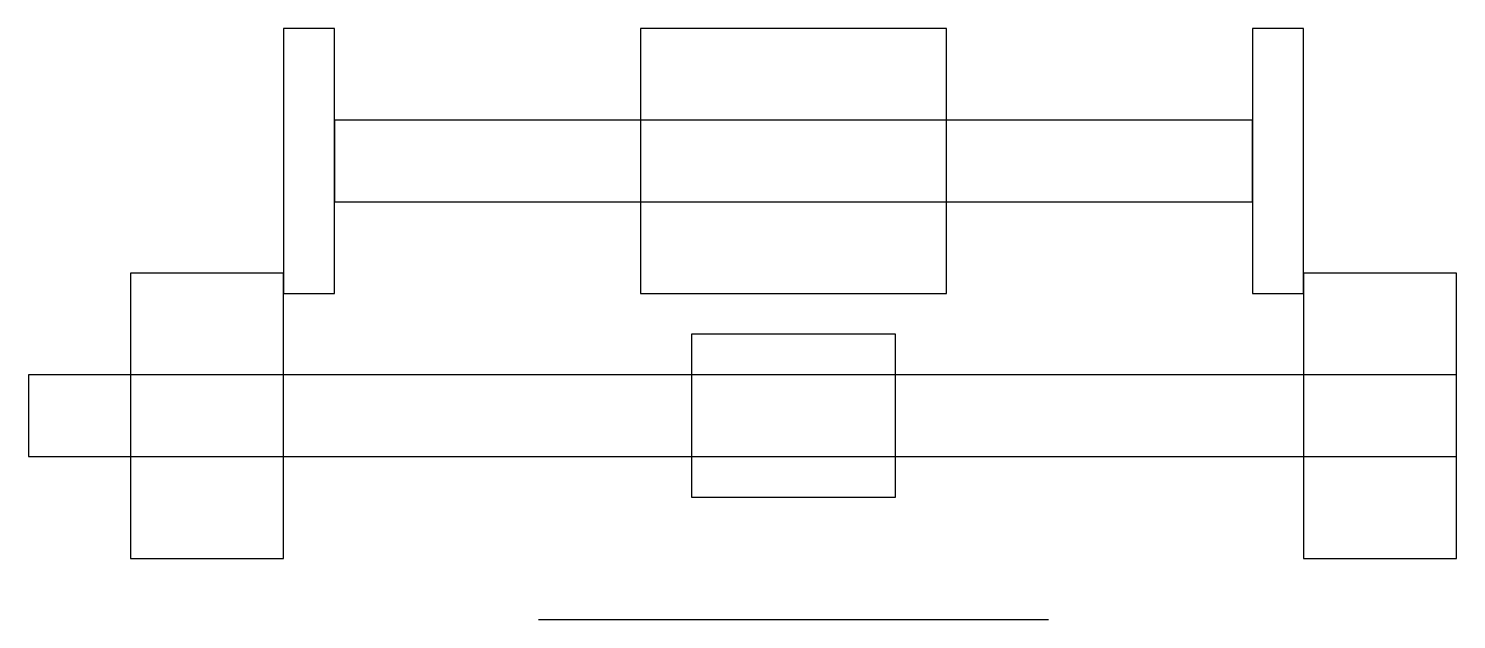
# Model space of a CAD drawing. Header units: millimetres. Extents: x -10 to 130, y -20 to 38.
import ezdxf

# ---------------------------------------------------------------- set-up
doc = ezdxf.new("R2010")
doc.units = ezdxf.units.MM

msp = doc.modelspace()

# ---------------------------------------------------------------- linework, layer by layer
at = {"layer": 'BLOCK_MID_TRAVEL'}
for p, q in [((80, 38), (50, 38)), ((50, 38), (50, 12)), ((80, 12), (80, 38)), ((50, 12), (80, 12))]:
    msp.add_line(p, q, dxfattribs=at)
at = {"layer": 'FIXED_SUPPORT'}
for p, q in [((15, 14), (0, 14)), ((0, 14), (0, -14)), ((15, -14), (15, 14)), ((0, -14), (15, -14))]:
    msp.add_line(p, q, dxfattribs=at)
at = {"layer": 'FLOAT_SUPPORT'}
for p, q in [((130, 14), (115, 14)), ((115, 14), (115, -14)), ((130, -14), (130, 14)), ((115, -14), (130, -14))]:
    msp.add_line(p, q, dxfattribs=at)
at = {"layer": 'GUIDE'}
for p, q in [((110, 29), (20, 29)), ((20, 29), (20, 21)), ((110, 21), (110, 29)), ((20, 21), (110, 21))]:
    msp.add_line(p, q, dxfattribs=at)
at = {"layer": 'NUT_MID_TRAVEL'}
for p, q in [((75, 8), (55, 8)), ((55, 8), (55, -8)), ((75, -8), (75, 8)), ((55, -8), (75, -8))]:
    msp.add_line(p, q, dxfattribs=at)
at = {"layer": 'SCREW_ENVELOPE'}
for p, q in [((130, 4), (-10, 4)), ((-10, 4), (-10, -4)), ((130, -4), (130, 4)), ((-10, -4), (130, -4))]:
    msp.add_line(p, q, dxfattribs=at)
at = {"layer": 'STOP'}
for p, q in [((20, 38), (15, 38)), ((15, 38), (15, 12)), ((20, 12), (20, 38)), ((115, 38), (110, 38)), ((110, 38), (110, 12)), ((115, 12), (115, 38)), ((15, 12), (20, 12)), ((110, 12), (115, 12))]:
    msp.add_line(p, q, dxfattribs=at)
at = {"layer": 'USEFUL_TRAVEL'}
msp.add_line((40, -20), (90, -20), dxfattribs=at)

doc.saveas('drawing.dxf')
